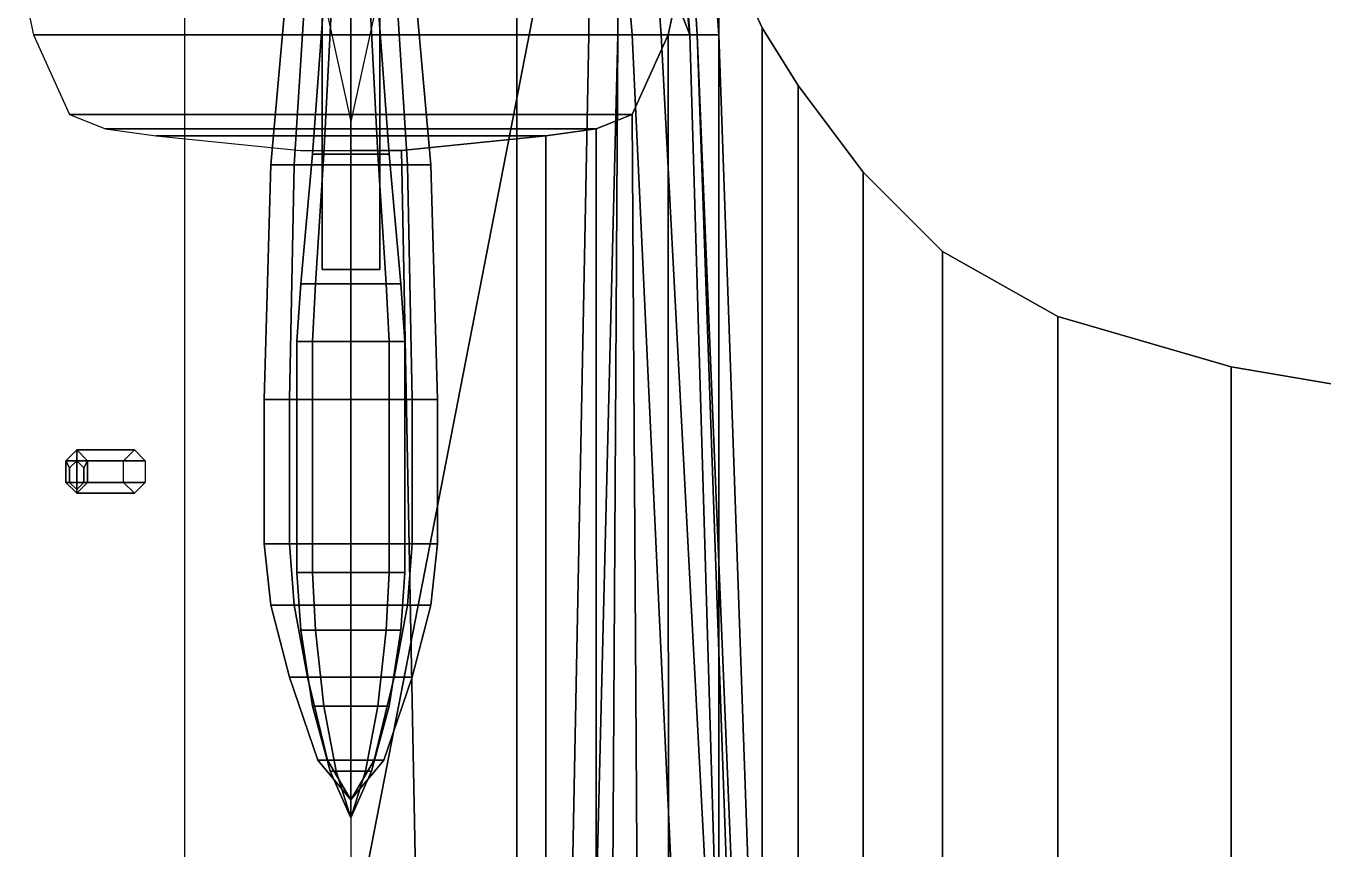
# Model space of a CAD drawing. Header units: millimetres. Extents: x -0.7 to 7, y -4.9 to 12.2.
# Drawn here: x -0.45 to 1.347, y -0.548 to 0.592 of the extents above; entities that cross this region are included whole.
import ezdxf

# ---------------------------------------------------------------- set-up
doc = ezdxf.new("R2010")
doc.units = ezdxf.units.MM
for name, color, linetype in [('bomds', 1, 'Continuous'), ('hull_half', 2, 'Continuous'), ('wing', 5, 'Continuous')]:
    doc.layers.add(name, color=color, linetype=linetype)

msp = doc.modelspace()

# ---------------------------------------------------------------- linework, layer by layer
for points in [[(-0.04, 1.255, -0.75), (-0.04, 0.255, -0.75), (-0.04, 0.255, -0.735), (-0.04, 1.255, -0.735)], [(0.04, 1.255, -0.75), (0.04, 0.255, -0.75), (-0.04, 0.255, -0.75), (-0.04, 1.255, -0.75)], [(-0.04, 1.255, -0.735), (-0.04, 0.255, -0.735), (0.04, 0.255, -0.735), (0.04, 1.255, -0.735)], [(0.04, 0.255, -0.735), (0.04, 0.255, -0.75), (0.04, 1.255, -0.75), (0.04, 1.255, -0.735)], [(0.23, 0.58, -0.78), (-0.23, 0.58, -0.78), (-0.23, 0.97, -0.78), (0.23, 0.97, -0.78)], [(-0.4397, 0.58, 0.69), (0.4397, 0.58, 0.69), (0.4503, 0.63, 0.62), (-0.4503, 0.63, 0.62)], [(-0.39, 0.47, 0.92), (0.39, 0.47, 0.92), (0.4397, 0.58, 0.69), (-0.4397, 0.58, 0.69)], [(0.23, -0.86, -0.78), (-0.23, -0.86, -0.78), (-0.23, 0.58, -0.78), (0.23, 0.58, -0.78)], [(-0.34, 0.45, 0.97), (0.34, 0.45, 0.97), (0.39, 0.47, 0.92), (-0.39, 0.47, 0.92)], [(-0.27, 0.44, 0.99), (0.27, 0.44, 0.99), (0.34, 0.45, 0.97), (-0.34, 0.45, 0.97)], [(-0.07, 0.42, 1.02), (0.07, 0.42, 1.02), (0.27, 0.44, 0.99), (-0.27, 0.44, 0.99)], [(-0.38, 0.005, -1.02), (-0.395, -0.01, -1.02), (-0.315, -0.01, -0.56), (-0.3, 0.005, -0.56)], [(-0.38, -0.01, -1.02), (-0.39, -0.02, -1.02), (-0.395, -0.01, -1.02), (-0.38, 0.005, -1.02)], [(-0.365, -0.01, -1.02), (-0.38, 0.005, -1.02), (-0.3, 0.005, -0.56), (-0.285, -0.01, -0.56)], [(-0.37, -0.02, -1.02), (-0.38, -0.01, -1.02), (-0.38, 0.005, -1.02), (-0.365, -0.01, -1.02)], [(-0.395, -0.01, -1.02), (-0.395, -0.04, -1.02), (-0.315, -0.04, -0.56), (-0.315, -0.01, -0.56)], [(-0.39, -0.02, -1.02), (-0.39, -0.04, -1.02), (-0.395, -0.04, -1.02), (-0.395, -0.01, -1.02)], [(-0.38, -0.01, -1.08), (-0.39, -0.02, -1.08), (-0.39, -0.02, -1.02), (-0.38, -0.01, -1.02)], [(-0.39, -0.04, -1.08), (-0.39, -0.02, -1.08), (-0.38, -0.01, -1.08), (-0.38, -0.05, -1.08)], [(-0.37, -0.02, -1.08), (-0.38, -0.01, -1.08), (-0.38, -0.01, -1.02), (-0.37, -0.02, -1.02)], [(-0.38, -0.05, -1.08), (-0.38, -0.01, -1.08), (-0.37, -0.02, -1.08), (-0.37, -0.04, -1.08)], [(-0.37, -0.04, -1.02), (-0.37, -0.02, -1.02), (-0.365, -0.01, -1.02), (-0.365, -0.04, -1.02)], [(-0.365, -0.04, -1.02), (-0.365, -0.01, -1.02), (-0.285, -0.01, -0.56), (-0.285, -0.04, -0.56)], [(-0.39, -0.02, -1.08), (-0.39, -0.04, -1.08), (-0.39, -0.04, -1.02), (-0.39, -0.02, -1.02)], [(-0.37, -0.04, -1.08), (-0.37, -0.02, -1.08), (-0.37, -0.02, -1.02), (-0.37, -0.04, -1.02)], [(-0.395, -0.04, -1.02), (-0.38, -0.055, -1.02), (-0.3, -0.055, -0.56), (-0.315, -0.04, -0.56)], [(-0.39, -0.04, -1.02), (-0.38, -0.05, -1.02), (-0.38, -0.055, -1.02), (-0.395, -0.04, -1.02)], [(-0.39, -0.04, -1.08), (-0.38, -0.05, -1.08), (-0.38, -0.05, -1.02), (-0.39, -0.04, -1.02)], [(-0.38, -0.055, -1.02), (-0.365, -0.04, -1.02), (-0.285, -0.04, -0.56), (-0.3, -0.055, -0.56)], [(-0.38, -0.05, -1.08), (-0.37, -0.04, -1.08), (-0.37, -0.04, -1.02), (-0.38, -0.05, -1.02)], [(-0.38, -0.05, -1.02), (-0.37, -0.04, -1.02), (-0.365, -0.04, -1.02), (-0.38, -0.055, -1.02)]]:
    msp.add_3dface(points)
at = {"layer": 'bomds'}
for points in [[(0, 0.46, -0.675), (0, 1.16, -0.675), (-0.08, 1.15, -0.675), (-0.08, 0.825, -0.675)], [(0, 0.46, -0.675), (0, 1.16, -0.675), (0, 1.15, -0.595), (0, 0.825, -0.595)], [(0, 0.46, -0.675), (0, 1.16, -0.675), (0, 1.15, -0.755), (0, 0.825, -0.755)], [(0, 0.46, -0.675), (0, 1.16, -0.675), (0.08, 1.15, -0.675), (0.08, 0.825, -0.675)], [(-0.0287, 0.745, -0.675), (-0.053, 0.415, -0.675), (-0.0375, 0.415, -0.6375), (-0.0203, 0.745, -0.6547)], [(-0.0203, 0.745, -0.6953), (-0.0375, 0.415, -0.7125), (-0.053, 0.415, -0.675), (-0.0287, 0.745, -0.675)], [(-0.0203, 0.745, -0.6547), (-0.0375, 0.415, -0.6375), (0, 0.415, -0.622), (0, 0.745, -0.6463)], [(0, 0.745, -0.7037), (0, 0.415, -0.728), (-0.0375, 0.415, -0.7125), (-0.0203, 0.745, -0.6953)], [(0, 0.745, -0.6463), (0, 0.415, -0.622), (0.0375, 0.415, -0.6375), (0.0203, 0.745, -0.6547)], [(0.0203, 0.745, -0.6953), (0.0375, 0.415, -0.7125), (0, 0.415, -0.728), (0, 0.745, -0.7037)], [(0.0203, 0.745, -0.6547), (0.0375, 0.415, -0.6375), (0.053, 0.415, -0.675), (0.0287, 0.745, -0.675)], [(0.0287, 0.745, -0.675), (0.053, 0.415, -0.675), (0.0375, 0.415, -0.7125), (0.0203, 0.745, -0.6953)], [(-0.0849, 0.69), (-0.1109, 0.4), (-0.0784, 0.4, 0.0784), (-0.06, 0.69, 0.06)], [(-0.06, 0.69, -0.06), (-0.0784, 0.4, -0.0784), (-0.1109, 0.4), (-0.0849, 0.69)], [(-0.06, 0.69, 0.06), (-0.0784, 0.4, 0.0784), (0, 0.4, 0.1109), (0, 0.69, 0.0849)], [(0, 0.69, -0.0849), (0, 0.4, -0.1109), (-0.0784, 0.4, -0.0784), (-0.06, 0.69, -0.06)], [(0, 0.69, 0.0849), (0, 0.4, 0.1109), (0.0784, 0.4, 0.0784), (0.06, 0.69, 0.06)], [(0.06, 0.69, -0.06), (0.0784, 0.4, -0.0784), (0, 0.4, -0.1109), (0, 0.69, -0.0849)], [(0.06, 0.69, 0.06), (0.0784, 0.4, 0.0784), (0.1109, 0.4), (0.0849, 0.69)], [(0.0849, 0.69), (0.1109, 0.4), (0.0784, 0.4, -0.0784), (0.06, 0.69, -0.06)], [(-0.053, 0.415, -0.675), (-0.0693, 0.235, -0.675), (-0.049, 0.235, -0.626), (-0.0375, 0.415, -0.6375)], [(-0.0375, 0.415, -0.7125), (-0.049, 0.235, -0.724), (-0.0693, 0.235, -0.675), (-0.053, 0.415, -0.675)], [(-0.0375, 0.415, -0.6375), (-0.049, 0.235, -0.626), (0, 0.235, -0.6057), (0, 0.415, -0.622)], [(0, 0.415, -0.728), (0, 0.235, -0.7443), (-0.049, 0.235, -0.724), (-0.0375, 0.415, -0.7125)], [(0, 0.415, -0.622), (0, 0.235, -0.6057), (0.049, 0.235, -0.626), (0.0375, 0.415, -0.6375)], [(0.0375, 0.415, -0.7125), (0.049, 0.235, -0.724), (0, 0.235, -0.7443), (0, 0.415, -0.728)], [(0.0375, 0.415, -0.6375), (0.049, 0.235, -0.626), (0.0693, 0.235, -0.675), (0.053, 0.415, -0.675)], [(0.053, 0.415, -0.675), (0.0693, 0.235, -0.675), (0.049, 0.235, -0.724), (0.0375, 0.415, -0.7125)], [(-0.1109, 0.4), (-0.12, 0.075), (-0.0849, 0.075, 0.0849), (-0.0784, 0.4, 0.0784)], [(-0.0784, 0.4, -0.0784), (-0.0849, 0.075, -0.0849), (-0.12, 0.075), (-0.1109, 0.4)], [(-0.0784, 0.4, 0.0784), (-0.0849, 0.075, 0.0849), (0, 0.075, 0.12), (0, 0.4, 0.1109)], [(0, 0.4, -0.1109), (0, 0.075, -0.12), (-0.0849, 0.075, -0.0849), (-0.0784, 0.4, -0.0784)], [(0, 0.4, 0.1109), (0, 0.075, 0.12), (0.0849, 0.075, 0.0849), (0.0784, 0.4, 0.0784)], [(0.0784, 0.4, -0.0784), (0.0849, 0.075, -0.0849), (0, 0.075, -0.12), (0, 0.4, -0.1109)], [(0.0784, 0.4, 0.0784), (0.0849, 0.075, 0.0849), (0.12, 0.075), (0.1109, 0.4)], [(0.1109, 0.4), (0.12, 0.075), (0.0849, 0.075, -0.0849), (0.0784, 0.4, -0.0784)], [(-0.0693, 0.235, -0.675), (-0.075, 0.155, -0.675), (-0.053, 0.155, -0.622), (-0.049, 0.235, -0.626)], [(-0.049, 0.235, -0.724), (-0.053, 0.155, -0.728), (-0.075, 0.155, -0.675), (-0.0693, 0.235, -0.675)], [(-0.049, 0.235, -0.626), (-0.053, 0.155, -0.622), (0, 0.155, -0.6), (0, 0.235, -0.6057)], [(0, 0.235, -0.7443), (0, 0.155, -0.75), (-0.053, 0.155, -0.728), (-0.049, 0.235, -0.724)], [(0, 0.235, -0.6057), (0, 0.155, -0.6), (0.053, 0.155, -0.622), (0.049, 0.235, -0.626)], [(0.049, 0.235, -0.724), (0.053, 0.155, -0.728), (0, 0.155, -0.75), (0, 0.235, -0.7443)], [(0.049, 0.235, -0.626), (0.053, 0.155, -0.622), (0.075, 0.155, -0.675), (0.0693, 0.235, -0.675)], [(0.0693, 0.235, -0.675), (0.075, 0.155, -0.675), (0.053, 0.155, -0.728), (0.049, 0.235, -0.724)], [(-0.053, 0.155, -0.622), (-0.075, 0.155, -0.675), (-0.075, -0.165, -0.675), (-0.053, -0.165, -0.622)], [(-0.075, 0.155, -0.675), (-0.053, 0.155, -0.728), (-0.053, -0.165, -0.728), (-0.075, -0.165, -0.675)], [(0, 0.155, -0.6), (-0.053, 0.155, -0.622), (-0.053, -0.165, -0.622), (0, -0.165, -0.6)], [(-0.053, 0.155, -0.728), (0, 0.155, -0.75), (0, -0.165, -0.75), (-0.053, -0.165, -0.728)], [(0.053, 0.155, -0.622), (0, 0.155, -0.6), (0, -0.165, -0.6), (0.053, -0.165, -0.622)], [(0, 0.155, -0.75), (0.053, 0.155, -0.728), (0.053, -0.165, -0.728), (0, -0.165, -0.75)], [(0.075, 0.155, -0.675), (0.053, 0.155, -0.622), (0.053, -0.165, -0.622), (0.075, -0.165, -0.675)], [(0.053, 0.155, -0.728), (0.075, 0.155, -0.675), (0.075, -0.165, -0.675), (0.053, -0.165, -0.728)], [(-0.0849, 0.075, 0.0849), (-0.12, 0.075), (-0.12, -0.125), (-0.0849, -0.125, 0.0849)], [(-0.12, 0.075), (-0.0849, 0.075, -0.0849), (-0.0849, -0.125, -0.0849), (-0.12, -0.125)], [(0, 0.075, 0.12), (-0.0849, 0.075, 0.0849), (-0.0849, -0.125, 0.0849), (0, -0.125, 0.12)], [(-0.0849, 0.075, -0.0849), (0, 0.075, -0.12), (0, -0.125, -0.12), (-0.0849, -0.125, -0.0849)], [(0.0849, 0.075, 0.0849), (0, 0.075, 0.12), (0, -0.125, 0.12), (0.0849, -0.125, 0.0849)], [(0, 0.075, -0.12), (0.0849, 0.075, -0.0849), (0.0849, -0.125, -0.0849), (0, -0.125, -0.12)], [(0.12, 0.075), (0.0849, 0.075, 0.0849), (0.0849, -0.125, 0.0849), (0.12, -0.125)], [(0.0849, 0.075, -0.0849), (0.12, 0.075), (0.12, -0.125), (0.0849, -0.125, -0.0849)], [(-0.1109, -0.21), (-0.12, -0.125), (-0.0849, -0.125, -0.0849), (-0.0784, -0.21, -0.0784)], [(-0.0784, -0.21, 0.0784), (-0.0849, -0.125, 0.0849), (-0.12, -0.125), (-0.1109, -0.21)], [(-0.0784, -0.21, -0.0784), (-0.0849, -0.125, -0.0849), (0, -0.125, -0.12), (0, -0.21, -0.1109)], [(0, -0.21, 0.1109), (0, -0.125, 0.12), (-0.0849, -0.125, 0.0849), (-0.0784, -0.21, 0.0784)], [(0, -0.21, -0.1109), (0, -0.125, -0.12), (0.0849, -0.125, -0.0849), (0.0784, -0.21, -0.0784)], [(0.0784, -0.21, 0.0784), (0.0849, -0.125, 0.0849), (0, -0.125, 0.12), (0, -0.21, 0.1109)], [(0.0784, -0.21, -0.0784), (0.0849, -0.125, -0.0849), (0.12, -0.125), (0.1109, -0.21)], [(0.1109, -0.21), (0.12, -0.125), (0.0849, -0.125, 0.0849), (0.0784, -0.21, 0.0784)], [(-0.0693, -0.245, -0.675), (-0.075, -0.165, -0.675), (-0.053, -0.165, -0.728), (-0.049, -0.245, -0.724)], [(-0.049, -0.245, -0.626), (-0.053, -0.165, -0.622), (-0.075, -0.165, -0.675), (-0.0693, -0.245, -0.675)], [(-0.049, -0.245, -0.724), (-0.053, -0.165, -0.728), (0, -0.165, -0.75), (0, -0.245, -0.7443)], [(0, -0.245, -0.6057), (0, -0.165, -0.6), (-0.053, -0.165, -0.622), (-0.049, -0.245, -0.626)], [(0, -0.245, -0.7443), (0, -0.165, -0.75), (0.053, -0.165, -0.728), (0.049, -0.245, -0.724)], [(0.049, -0.245, -0.626), (0.053, -0.165, -0.622), (0, -0.165, -0.6), (0, -0.245, -0.6057)], [(0.049, -0.245, -0.724), (0.053, -0.165, -0.728), (0.075, -0.165, -0.675), (0.0693, -0.245, -0.675)], [(0.0693, -0.245, -0.675), (0.075, -0.165, -0.675), (0.053, -0.165, -0.622), (0.049, -0.245, -0.626)], [(-0.0849, -0.31), (-0.1109, -0.21), (-0.0784, -0.21, -0.0784), (-0.06, -0.31, -0.06)], [(-0.06, -0.31, 0.06), (-0.0784, -0.21, 0.0784), (-0.1109, -0.21), (-0.0849, -0.31)], [(-0.06, -0.31, -0.06), (-0.0784, -0.21, -0.0784), (0, -0.21, -0.1109), (0, -0.31, -0.0849)], [(0, -0.31, 0.0849), (0, -0.21, 0.1109), (-0.0784, -0.21, 0.0784), (-0.06, -0.31, 0.06)], [(0, -0.31, -0.0849), (0, -0.21, -0.1109), (0.0784, -0.21, -0.0784), (0.06, -0.31, -0.06)], [(0.06, -0.31, 0.06), (0.0784, -0.21, 0.0784), (0, -0.21, 0.1109), (0, -0.31, 0.0849)], [(0.06, -0.31, -0.06), (0.0784, -0.21, -0.0784), (0.1109, -0.21), (0.0849, -0.31)], [(0.0849, -0.31), (0.1109, -0.21), (0.0784, -0.21, 0.0784), (0.06, -0.31, 0.06)], [(-0.053, -0.35, -0.675), (-0.0693, -0.245, -0.675), (-0.049, -0.245, -0.724), (-0.0375, -0.35, -0.7125)], [(-0.0375, -0.35, -0.6375), (-0.049, -0.245, -0.626), (-0.0693, -0.245, -0.675), (-0.053, -0.35, -0.675)], [(-0.0375, -0.35, -0.7125), (-0.049, -0.245, -0.724), (0, -0.245, -0.7443), (0, -0.35, -0.728)], [(0, -0.35, -0.622), (0, -0.245, -0.6057), (-0.049, -0.245, -0.626), (-0.0375, -0.35, -0.6375)], [(0, -0.35, -0.728), (0, -0.245, -0.7443), (0.049, -0.245, -0.724), (0.0375, -0.35, -0.7125)], [(0.0375, -0.35, -0.6375), (0.049, -0.245, -0.626), (0, -0.245, -0.6057), (0, -0.35, -0.622)], [(0.0375, -0.35, -0.7125), (0.049, -0.245, -0.724), (0.0693, -0.245, -0.675), (0.053, -0.35, -0.675)], [(0.053, -0.35, -0.675), (0.0693, -0.245, -0.675), (0.049, -0.245, -0.626), (0.0375, -0.35, -0.6375)], [(-0.0459, -0.425), (-0.0849, -0.31), (-0.06, -0.31, -0.06), (-0.0325, -0.425, -0.0325)], [(-0.0325, -0.425, 0.0325), (-0.06, -0.31, 0.06), (-0.0849, -0.31), (-0.0459, -0.425)], [(-0.0325, -0.425, -0.0325), (-0.06, -0.31, -0.06), (0, -0.31, -0.0849), (0, -0.425, -0.0459)], [(0, -0.425, 0.0459), (0, -0.31, 0.0849), (-0.06, -0.31, 0.06), (-0.0325, -0.425, 0.0325)], [(0, -0.425, -0.0459), (0, -0.31, -0.0849), (0.06, -0.31, -0.06), (0.0325, -0.425, -0.0325)], [(0.0325, -0.425, 0.0325), (0.06, -0.31, 0.06), (0, -0.31, 0.0849), (0, -0.425, 0.0459)], [(0.0325, -0.425, -0.0325), (0.06, -0.31, -0.06), (0.0849, -0.31), (0.0459, -0.425)], [(0.0459, -0.425), (0.0849, -0.31), (0.06, -0.31, 0.06), (0.0325, -0.425, 0.0325)], [(-0.0287, -0.44, -0.675), (-0.053, -0.35, -0.675), (-0.0375, -0.35, -0.7125), (-0.0203, -0.44, -0.6953)], [(-0.0203, -0.44, -0.6547), (-0.0375, -0.35, -0.6375), (-0.053, -0.35, -0.675), (-0.0287, -0.44, -0.675)], [(-0.0203, -0.44, -0.6953), (-0.0375, -0.35, -0.7125), (0, -0.35, -0.728), (0, -0.44, -0.7037)], [(0, -0.44, -0.6463), (0, -0.35, -0.622), (-0.0375, -0.35, -0.6375), (-0.0203, -0.44, -0.6547)], [(0, -0.44, -0.7037), (0, -0.35, -0.728), (0.0375, -0.35, -0.7125), (0.0203, -0.44, -0.6953)], [(0.0203, -0.44, -0.6547), (0.0375, -0.35, -0.6375), (0, -0.35, -0.622), (0, -0.44, -0.6463)], [(0.0203, -0.44, -0.6953), (0.0375, -0.35, -0.7125), (0.053, -0.35, -0.675), (0.0287, -0.44, -0.675)], [(0.0287, -0.44, -0.675), (0.053, -0.35, -0.675), (0.0375, -0.35, -0.6375), (0.0203, -0.44, -0.6547)], [(0, -0.48), (-0.0459, -0.425), (-0.0325, -0.425, -0.0325), (0, -0.48)], [(0, -0.48), (-0.0325, -0.425, 0.0325), (-0.0459, -0.425), (0, -0.48)], [(0, -0.48), (-0.0325, -0.425, -0.0325), (0, -0.425, -0.0459), (0, -0.48)], [(0, -0.48), (0, -0.425, 0.0459), (-0.0325, -0.425, 0.0325), (0, -0.48)], [(0, -0.48), (0, -0.425, -0.0459), (0.0325, -0.425, -0.0325), (0, -0.48)], [(0, -0.48), (0.0325, -0.425, -0.0325), (0.0459, -0.425), (0, -0.48)], [(0, -0.48), (0.0459, -0.425), (0.0325, -0.425, 0.0325), (0, -0.48)], [(0, -0.48), (0.0325, -0.425, 0.0325), (0, -0.425, 0.0459), (0, -0.48)], [(0, -0.505, -0.675), (-0.0287, -0.44, -0.675), (-0.0203, -0.44, -0.6953), (0, -0.505, -0.675)], [(0, -0.505, -0.675), (-0.0203, -0.44, -0.6547), (-0.0287, -0.44, -0.675), (0, -0.505, -0.675)], [(0, -0.505, -0.675), (-0.0203, -0.44, -0.6953), (0, -0.44, -0.7037), (0, -0.505, -0.675)], [(0, -0.505, -0.675), (0, -0.44, -0.6463), (-0.0203, -0.44, -0.6547), (0, -0.505, -0.675)], [(0, -0.505, -0.675), (0, -0.44, -0.7037), (0.0203, -0.44, -0.6953), (0, -0.505, -0.675)], [(0, -0.505, -0.675), (0.0203, -0.44, -0.6953), (0.0287, -0.44, -0.675), (0, -0.505, -0.675)], [(0, -0.505, -0.675), (0.0287, -0.44, -0.675), (0.0203, -0.44, -0.6547), (0, -0.505, -0.675)], [(0, -0.505, -0.675), (0.0203, -0.44, -0.6547), (0, -0.44, -0.6463), (0, -0.505, -0.675)]]:
    msp.add_3dface(points, dxfattribs=at)
at = {"layer": 'hull_half'}
for points in [[(0.43, 0.58, -0.22), (0.39, 0.58, -0.35), (0.31, 1.55, -0.31), (0.36, 1.55, -0.22)], [(0.39, 0.58, -0.35), (0.37, 0.58, -0.41), (0.37, 0.97, -0.41), (0.31, 1.55, -0.31)], [(0.48, 0.58, -0.09), (0.43, 0.58, -0.22), (0.36, 1.55, -0.22), (0.42, 1.55, -0.08)], [(0.47, 0.58, 0.49), (0.48, 0.58, 0.41), (0.42, 1.55, 0.27), (0.4, 1.55, 0.34)], [(0.4204, 1.03, 0.46), (0.47, 0.58, 0.49), (0.4, 1.55, 0.34)], [(0.51, 0.58, 0.05), (0.48, 0.58, -0.09), (0.42, 1.55, -0.08), (0.44, 1.55, 0.05)], [(0.48, 0.58, 0.41), (0.51, 0.58, 0.2), (0.44, 1.55, 0.16), (0.42, 1.55, 0.27)], [(0.51, 0.58, 0.2), (0.51, 0.58, 0.05), (0.44, 1.55, 0.05), (0.44, 1.55, 0.16)], [(0.4503, 0.63, 0.62), (0.47, 0.58, 0.49), (0.4204, 1.03, 0.46)], [(0.33, 0.58, -0.64), (0.23, 0.58, -0.78), (0.23, 0.97, -0.78), (0.33, 0.97, -0.64)], [(0.37, 0.58, -0.41), (0.33, 0.58, -0.64), (0.33, 0.97, -0.64), (0.37, 0.97, -0.41)], [(0.4397, 0.58, 0.69), (0.47, 0.58, 0.49), (0.4503, 0.63, 0.62)], [(0.3, -0.96, -0.65), (0.23, -0.86, -0.78), (0.23, 0.58, -0.78), (0.33, 0.58, -0.64)], [(0.33, -1.04, -0.52), (0.3, -0.96, -0.65), (0.33, 0.58, -0.64), (0.37, 0.58, -0.41)], [(0.37, 0.58, -0.41), (0.36, -1.13, -0.47), (0.36, -1.13, -0.47), (0.33, -1.04, -0.52)], [(0.47, -1.13, -0.35), (0.36, -1.13, -0.47), (0.37, 0.58, -0.41), (0.39, 0.58, -0.35)], [(0.4, -1.13, 0.97), (0.44, -1.13, 0.85), (0.4397, 0.58, 0.69), (0.39, 0.47, 0.92)], [(0.52, -1.13, -0.22), (0.47, -1.13, -0.35), (0.39, 0.58, -0.35), (0.43, 0.58, -0.22)], [(0.55, -1.13, -0.09), (0.52, -1.13, -0.22), (0.43, 0.58, -0.22), (0.48, 0.58, -0.09)], [(0.44, -1.13, 0.85), (0.52, -1.13, 0.49), (0.47, 0.58, 0.49), (0.4397, 0.58, 0.69)], [(0.52, -1.13, 0.49), (0.54, -1.13, 0.41), (0.48, 0.58, 0.41), (0.47, 0.58, 0.49)], [(0.54, -1.13, 0.41), (0.57, -1.13, 0.23), (0.51, 0.58, 0.2), (0.48, 0.58, 0.41)], [(0.57, -1.13, 0.08), (0.55, -1.13, -0.09), (0.48, 0.58, -0.09), (0.51, 0.58, 0.05)], [(0.57, -1.13, 0.23), (0.57, -1.13, 0.08), (0.51, 0.58, 0.05), (0.51, 0.58, 0.2)], [(0.34, -1.13, 1.03), (0.4, -1.13, 0.97), (0.39, 0.47, 0.92), (0.34, 0.45, 0.97)], [(0.27, -1.13, 1.05), (0.34, -1.13, 1.03), (0.34, 0.45, 0.97), (0.27, 0.44, 0.99)], [(0.1, -1.13, 1.07), (0.27, -1.13, 1.05), (0.27, 0.44, 0.99), (0.07, 0.42, 1.02)], [(0, -1.13, 1.07), (0.1, -1.13, 1.07), (0.07, 0.42, 1.02), (0, 0.42, 1.02)]]:
    msp.add_3dface(points, dxfattribs=at)
at = {"layer": 'wing'}
for points in [[(0.51, -0.69, -0.6), (0, -0.69, -0.6), (0.35, 1.11, -0.26), (0.51, 0.72, -0.31)], [(0, -0.69), (0.51, -0.69), (0.51, 0.72, -0.31), (0.35, 1.11, -0.26)], [(0.51, -0.69), (0.57, -0.69, -0.05), (0.57, 0.59, -0.36), (0.51, 0.72, -0.31)], [(0.57, -0.69, -0.6), (0.51, -0.69, -0.6), (0.51, 0.72, -0.31), (0.57, 0.59, -0.36)], [(0.62, -0.69, -0.6), (0.57, -0.69, -0.6), (0.57, 0.59, -0.36), (0.62, 0.51, -0.38)], [(0.57, -0.69, -0.05), (0.62, -0.69, -0.13), (0.62, 0.51, -0.38), (0.57, 0.59, -0.36)], [(0.62, -0.69, -0.13), (0.71, -0.69, -0.17), (0.71, 0.39, -0.4), (0.62, 0.51, -0.38)], [(0.71, -0.69, -0.6), (0.62, -0.69, -0.6), (0.62, 0.51, -0.38), (0.71, 0.39, -0.4)], [(0.82, -0.69, -0.6), (0.71, -0.69, -0.6), (0.71, 0.39, -0.4), (0.82, 0.28, -0.43)], [(0.71, -0.69, -0.17), (0.82, -0.69, -0.17), (0.82, 0.28, -0.43), (0.71, 0.39, -0.4)], [(0.82, -0.69, -0.17), (0.98, -0.69, -0.18), (0.98, 0.19, -0.45), (0.82, 0.28, -0.43)], [(0.98, -0.69, -0.6), (0.82, -0.69, -0.6), (0.82, 0.28, -0.43), (0.98, 0.19, -0.45)], [(1.22, -0.69, -0.6), (0.98, -0.69, -0.6), (0.98, 0.19, -0.45), (1.22, 0.12, -0.48)], [(0.98, -0.69, -0.18), (1.22, -0.69, -0.19), (1.22, 0.12, -0.48), (0.98, 0.19, -0.45)], [(1.75, -0.69, -0.6), (1.22, -0.69, -0.6), (1.22, 0.12, -0.48), (1.75, 0.03, -0.5)], [(1.22, -0.69, -0.19), (1.75, -0.69, -0.21), (1.75, 0.03, -0.5), (1.22, 0.12, -0.48)]]:
    msp.add_3dface(points, dxfattribs=at)

doc.saveas('drawing.dxf')
